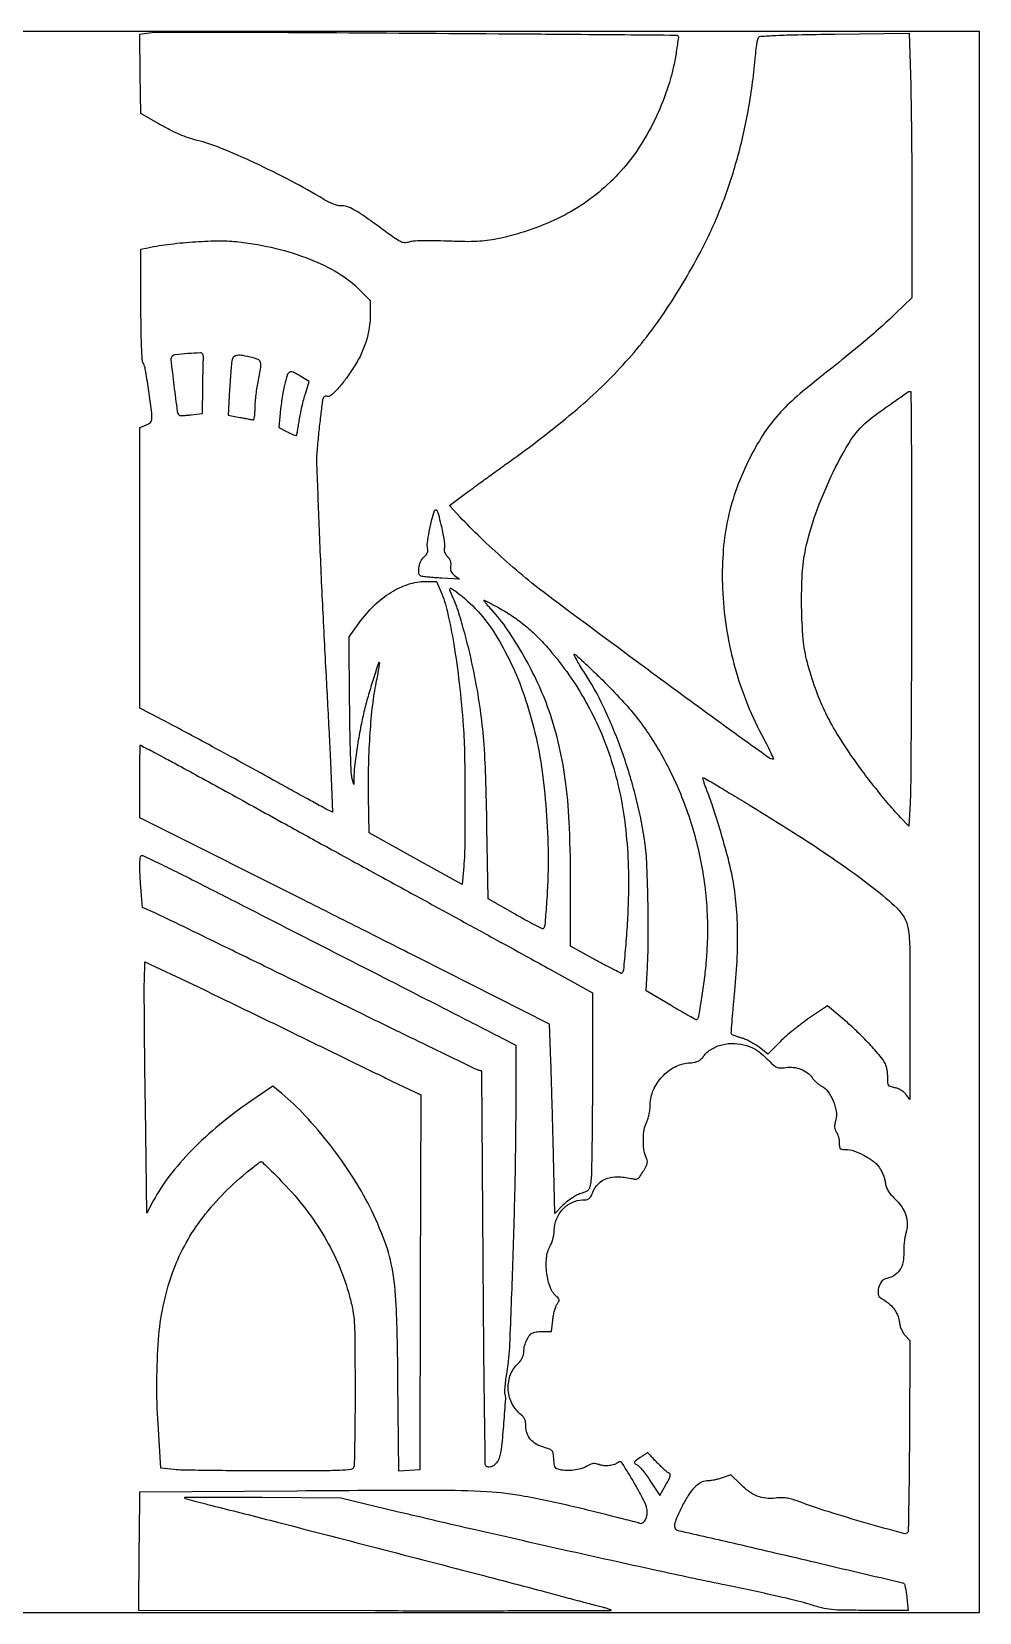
# Model space of a CAD drawing. Header units: millimetres. Extents: x 7 to 202, y 10 to 284.
# Drawn here: x 86.5 to 122.5, y 148 to 208 of the extents above; entities that cross this region are included whole.
import ezdxf

# ---------------------------------------------------------------- set-up
doc = ezdxf.new("R2010")
doc.units = ezdxf.units.MM
doc.layers.add('CUT', color=1, linetype='Continuous')
doc.layers.add('ENGRAVE', color=7, linetype='Continuous')

msp = doc.modelspace()

# ---------------------------------------------------------------- linework, layer by layer
at = {"layer": 'CUT'}
msp.add_lwpolyline([(12.5, 148), (122.5, 148), (122.5, 208), (12.5, 208)], close=True, dxfattribs=at)
at = {"layer": 'ENGRAVE', "extrusion": (0, 0, -1)}
for points in [[(-104.252, 207.921, 0.000204), (-106.843, 207.903, 0.000338), (-109.029, 207.885, 0.00001), (-111.008, 207.868, 0.114262), (-111.034, 207.861, 0.321038), (-111.075, 207.784, 0.004727), (-110.996, 207.243, 0.012649), (-110.895, 206.691, 0.019275), (-110.777, 206.218, 0.061248), (-109.817, 203.975, 0.074488), (-108.389, 202.194, 0.074557), (-106.503, 200.91, 0.061508), (-104.196, 200.131, 0.018841), (-103.815, 200.067, 0.02061), (-103.441, 200.035, 0.015324), (-102.985, 200.028, 0.005144), (-102.318, 200.046, -0.005153), (-101.773, 200.06, -0.009999), (-101.338, 200.058, -0.010329), (-101.005, 200.044, -0.067644), (-100.842, 200.01, 0.099513), (-100.68, 199.988, 0.100794), (-100.523, 200.03, 0.03928), (-100.297, 200.166, 0.003873), (-99.784, 200.539, -0.005701), (-99.144, 200.999, -0.026554), (-98.759, 201.241, -0.047658), (-98.484, 201.361, -0.095573), (-98.249, 201.39, 0.08039), (-98.137, 201.401, 0.026661), (-97.978, 201.452, 0.024659), (-97.799, 201.53, 0.020335), (-97.615, 201.631, -0.014707), (-96.365, 202.335, -0.011875), (-94.983, 203.02, -0.011766), (-93.698, 203.582, -0.037238), (-92.804, 203.873, 0.021385), (-92.477, 203.968, 0.019078), (-92.146, 204.095, 0.017502), (-91.799, 204.257, 0.012632), (-91.423, 204.46), (-90.671, 204.894), (-90.651, 206.398), (-90.63, 207.902), (-90.987, 207.951, 0.033559), (-91.467, 207.984, 0.001067), (-93.417, 207.984, 0.001), (-96.679, 207.97, 0.000107)], [(-119.892, 205.965, 0.002771), (-119.911, 204.994, 0.001126), (-119.927, 203.672, 0.001114), (-119.939, 202.25, 0.00142), (-119.942, 200.939), (-119.942, 197.893), (-119.309, 197.288, 0.009164), (-118.736, 196.76, 0.006753), (-118.084, 196.196, 0.005422), (-117.283, 195.538, 0.002629), (-116.246, 194.713, -0.018341), (-115.376, 193.975, -0.033674), (-114.734, 193.303, -0.035883), (-114.214, 192.582, -0.024323), (-113.726, 191.696, -0.029431), (-113.242, 190.54, -0.034658), (-112.928, 189.396, -0.033732), (-112.769, 188.194, -0.025492), (-112.751, 186.862, -0.027977), (-112.887, 185.424, -0.027638), (-113.182, 184.005, -0.027691), (-113.631, 182.629, -0.028346), (-114.227, 181.323, 0.003344), (-114.414, 180.961, 0.005737), (-114.565, 180.656, 0.001493), (-114.69, 180.394, 0.550497), (-114.681, 180.379, 0.157768), (-114.503, 180.436, 0.000454), (-112.475, 181.904, 0.002187), (-109.925, 183.772, 0.000793), (-106.323, 186.443, 0.011796), (-105.404, 187.161, 0.009746), (-104.458, 187.968, 0.009855), (-103.558, 188.799, 0.013262), (-102.779, 189.588), (-102.382, 190.012), (-103.048, 190.505, 0.001521), (-103.379, 190.747, 0.000594), (-103.836, 191.08, 0.000588), (-104.332, 191.439, 0.000731), (-104.795, 191.772, -0.020015), (-107.231, 193.673, -0.033933), (-109.086, 195.474, -0.036224), (-110.597, 197.421, -0.027155), (-111.977, 199.758, -0.027431), (-112.724, 201.413, -0.024969), (-113.313, 203.191, -0.024047), (-113.739, 205.087, -0.021354), (-114.003, 207.091, 0.00784), (-114.027, 207.322, 0.010287), (-114.056, 207.533, 0.008039), (-114.087, 207.707, 0.090492), (-114.113, 207.772, 0.243459), (-114.199, 207.824, 0.003949), (-114.777, 207.855, 0.00656), (-115.612, 207.883, 0.001552), (-117.006, 207.906), (-119.841, 207.945)], [(-94.393, 200.02, 0.030367), (-95.796, 199.772, 0.035507), (-97.086, 199.363, 0.039016), (-98.176, 198.828, 0.065662), (-98.977, 198.2), (-99.38, 197.789), (-99.38, 197.263, 0.03935), (-99.339, 196.751, 0.036632), (-99.219, 196.239, 0.035541), (-99.021, 195.736, 0.032408), (-98.748, 195.249, 0.016013), (-98.432, 194.794, 0.026339), (-98.133, 194.433, 0.02498), (-97.877, 194.182, 0.280112), (-97.742, 194.157, -0.103991), (-97.698, 194.164, -0.098979), (-97.654, 194.153, -0.096704), (-97.616, 194.126, -0.094297), (-97.592, 194.086, -0.060181), (-97.558, 193.951, -0.001984), (-97.49, 193.398, -0.003969), (-97.421, 192.772, -0.003496), (-97.358, 192.118, -0.031085), (-97.344, 191.551, -0.000881), (-97.436, 189.121, -0.001927), (-97.553, 186.434, -0.001862), (-97.692, 183.716, 0.000614), (-97.754, 182.564, 0.000575), (-97.814, 181.385, 0.000572), (-97.865, 180.339, 0.001969), (-97.895, 179.66), (-97.946, 178.367), (-97.685, 178.502, 0.006222), (-97.51, 178.595, 0.000379), (-96.993, 178.878, 0.000566), (-96.377, 179.217, 0.000418), (-95.697, 179.594, -0.000987), (-94.39, 180.315, -0.001502), (-93.251, 180.936, -0.001715), (-92.245, 181.477, -0.002402), (-91.343, 181.952), (-90.633, 182.321), (-90.633, 187.648), (-90.633, 192.975), (-90.863, 193.062, -0.0401), (-90.968, 193.111, -0.081044), (-91.039, 193.169, -0.098202), (-91.079, 193.238, -0.08383), (-91.093, 193.321, -0.032797), (-91.068, 193.713, -0.005835), (-90.963, 194.44, -0.003761), (-90.841, 195.184, -0.075418), (-90.769, 195.402, 0.101331), (-90.726, 195.558, 0.006286), (-90.7, 196.04, 0.007295), (-90.682, 196.708, 0.002603), (-90.675, 197.662), (-90.671, 199.745), (-90.94, 199.799, 0.019601), (-91.796, 199.937, 0.014162), (-92.759, 200.026, 0.014338), (-93.679, 200.059, 0.030254)], [(-91.852, 195.669, -0.228662), (-91.81, 195.551, -0.00192), (-91.927, 194.562, -0.002417), (-92.051, 193.587, -0.165039), (-92.124, 193.44, -0.199322), (-92.154, 193.428, -0.008375), (-92.275, 193.43, -0.013336), (-92.42, 193.439, -0.008971), (-92.586, 193.457), (-93.012, 193.51), (-93.023, 194.483, 0.001064), (-93.029, 194.864, 0.001498), (-93.035, 195.203, 0.000869), (-93.042, 195.49, 0.020689), (-93.047, 195.57, -0.031286), (-93.05, 195.619, -0.026061), (-93.046, 195.671, -0.02685), (-93.038, 195.719, -0.062211), (-93.025, 195.753, -0.290903), (-92.934, 195.806, -0.008253), (-92.458, 195.78, -0.010666), (-91.992, 195.737, -0.16945)], [(-94.136, 195.551, -0.036461), (-94.117, 195.438, -0.003093), (-94.091, 195.146, -0.004088), (-94.064, 194.795, -0.003153), (-94.041, 194.413), (-93.988, 193.447), (-94.433, 193.358, -0.002567), (-94.608, 193.324, -0.00352), (-94.767, 193.295, -0.002286), (-94.899, 193.272, -0.041198), (-94.942, 193.269, -0.347151), (-94.968, 193.288, -0.020378), (-94.988, 193.391, -0.023727), (-95.002, 193.525, -0.014468), (-95.006, 193.684, 0.019773), (-95.014, 193.885, 0.008409), (-95.04, 194.154, 0.008305), (-95.077, 194.44, 0.010784), (-95.121, 194.7, -0.005642), (-95.222, 195.262, -0.097911), (-95.217, 195.447, -0.232446), (-95.134, 195.549, -0.049378), (-94.91, 195.627, -0.014744), (-94.546, 195.703, -0.068764), (-94.332, 195.712, -0.145243), (-94.206, 195.661, -0.165062)], [(-96.127, 194.584, -0.01036), (-96.077, 194.343, -0.006066), (-96.027, 194.053, -0.006064), (-95.985, 193.762, -0.010252), (-95.957, 193.516), (-95.906, 192.975), (-96.231, 192.81, -0.008286), (-96.357, 192.748, -0.013235), (-96.467, 192.7, -0.007033), (-96.559, 192.664, -0.303229), (-96.579, 192.669, -0.140643), (-96.59, 192.69, -0.001709), (-96.62, 192.847, -0.004936), (-96.652, 193.029, -0.003189), (-96.686, 193.24, 0.010641), (-96.728, 193.484, 0.006867), (-96.788, 193.764, 0.006903), (-96.853, 194.036, 0.012918), (-96.915, 194.254), (-97.06, 194.721), (-96.743, 194.913, -0.022903), (-96.448, 195.072, -0.239781), (-96.315, 195.07, -0.200943), (-96.225, 194.959, -0.01596)], [(-119.928, 186.958, 0.000548), (-119.92, 184.066, 0.000773), (-119.907, 181.488, 0.000444), (-119.89, 179.312, 0.010801), (-119.872, 178.706), (-119.827, 177.839), (-119.511, 178.169, 0.015888), (-119.128, 178.595, 0.006332), (-118.628, 179.203, 0.006371), (-118.121, 179.853, 0.009959), (-117.703, 180.426, 0.015987), (-117.09, 181.365, 0.025169), (-116.632, 182.212, 0.026255), (-116.275, 183.073, 0.019624), (-115.97, 184.055, 0.044231), (-115.815, 184.939, 0.017494), (-115.753, 186.174, 0.017604), (-115.778, 187.421, 0.039777), (-115.905, 188.356, 0.032033), (-116.29, 189.705, 0.024417), (-116.876, 191.125, 0.024473), (-117.539, 192.372, 0.071725), (-118.151, 193.126, 0.028793), (-118.452, 193.374, 0.004414), (-119.083, 193.827, 0.001389), (-119.772, 194.309, 0.153228), (-119.878, 194.343, 0.412161), (-119.902, 194.318, 0.000066), (-119.917, 192.173, 0.001277), (-119.927, 189.79, 0.000765)], [(-102.062, 189.292, 0.010597), (-102.125, 189.01, 0.013128), (-102.172, 188.744, 0.011486), (-102.2, 188.521, 0.089533), (-102.192, 188.417, -0.075161), (-102.183, 188.332, -0.071112), (-102.199, 188.247, -0.063432), (-102.241, 188.161, -0.043159), (-102.308, 188.076, 0.045407), (-102.376, 187.989, 0.063077), (-102.419, 187.899, 0.067007), (-102.437, 187.805, 0.060566), (-102.43, 187.707, -0.058285), (-102.423, 187.606, -0.091498), (-102.443, 187.52, -0.083154), (-102.493, 187.442, -0.040887), (-102.58, 187.361), (-102.768, 187.214), (-102.091, 187.255, 0.003225), (-101.824, 187.273, 0.004386), (-101.584, 187.293, 0.002942), (-101.383, 187.313, 0.048937), (-101.317, 187.326, 0.275862), (-101.229, 187.424, 0.081408), (-101.222, 187.635, 0.069868), (-101.287, 187.873, 0.102323), (-101.412, 188.05, -0.035624), (-101.497, 188.142, -0.07073), (-101.547, 188.228, -0.084816), (-101.567, 188.313, -0.074933), (-101.558, 188.404, 0.097381), (-101.548, 188.592, 0.010418), (-101.62, 189.026, 0.013879), (-101.716, 189.476, 0.028691), (-101.821, 189.819, 0.27073), (-101.864, 189.854, 0.337363), (-101.908, 189.831, 0.042216), (-101.964, 189.674, 0.004304)], [(-102.055, 186.754, 0.046186), (-102.309, 185.971, 0.014098), (-102.549, 184.746, 0.01311), (-102.756, 183.27, 0.009993), (-102.907, 181.645, 0.013802), (-102.957, 180.545, 0.003888), (-102.974, 178.829, 0.003622), (-102.965, 177.128, 0.018307), (-102.918, 176.18), (-102.871, 175.627), (-101.106, 176.608), (-99.341, 177.59), (-99.318, 178.965, 0.010007), (-99.322, 180.19, 0.010874), (-99.376, 181.379, 0.011653), (-99.472, 182.447, 0.022791), (-99.607, 183.291, -0.004195), (-99.663, 183.571, -0.006687), (-99.705, 183.811, -0.002125), (-99.738, 184.018, -0.238856), (-99.73, 184.044, -0.559381), (-99.692, 184.035, -0.001674), (-99.502, 183.45, -0.006987), (-99.317, 182.84, -0.008147), (-99.158, 182.255, -0.014828), (-99.026, 181.663, -0.007896), (-98.896, 180.922, -0.007534), (-98.793, 180.211, -0.025962), (-98.758, 179.746), (-98.75, 179.419), (-98.685, 179.688, 0.050273), (-98.658, 179.88, 0.001813), (-98.632, 180.623, 0.003315), (-98.61, 181.502, 0.002316), (-98.597, 182.493), (-98.574, 185.029), (-98.961, 185.561, 0.042782), (-99.531, 186.218, 0.05364), (-100.166, 186.715, 0.05952), (-100.829, 187.025, 0.079857), (-101.483, 187.13), (-101.893, 187.13)], [(-102.648, 186.735, 0.09264), (-104.117, 185.135, 0.057209), (-105.216, 182.82, 0.048669), (-105.903, 179.915, 0.033645), (-106.13, 176.542, 0.009674), (-106.115, 175.723, 0.008668), (-106.067, 174.874, 0.003397), (-106.004, 174.083, 0.176443), (-105.94, 173.946, 0.325488), (-105.911, 173.942, 0.00144), (-105.614, 174.095, 0.005888), (-105.275, 174.276, 0.00359), (-104.878, 174.498), (-103.849, 175.083), (-103.809, 177.827, -0.00455), (-103.764, 179.723, -0.011622), (-103.687, 181.096, -0.014712), (-103.56, 182.256, -0.013268), (-103.362, 183.448, -0.009217), (-103.18, 184.307, -0.008889), (-102.963, 185.17, -0.008977), (-102.744, 185.926, -0.029223), (-102.562, 186.414, 0.005488), (-102.415, 186.757, 0.165632), (-102.409, 186.849, 0.507426), (-102.457, 186.868, 0.018477)], [(-104.255, 186.134, 0.021362), (-104.788, 185.804, 0.024038), (-105.271, 185.443, 0.023493), (-105.726, 185.029, 0.018759), (-106.177, 184.543, 0.050108), (-107.568, 182.554, 0.05087), (-108.528, 180.338, 0.047997), (-109.059, 177.858, 0.036661), (-109.175, 175.084, 0.006823), (-109.133, 174.157, 0.006907), (-109.066, 173.236, 0.002367), (-108.988, 172.385, 0.168236), (-108.93, 172.257, 0.329222), (-108.907, 172.253, 0.001027), (-108.63, 172.393, 0.00497), (-108.314, 172.557, 0.003021), (-107.944, 172.756), (-106.983, 173.281), (-106.984, 175.583, -0.00976), (-106.942, 177.775, -0.02118), (-106.806, 179.453, -0.026038), (-106.554, 180.873, -0.026885), (-106.158, 182.244, -0.025393), (-105.739, 183.275, -0.020308), (-105.189, 184.339, -0.020803), (-104.581, 185.31, -0.036602), (-103.99, 186.05, 0.006253), (-103.872, 186.181, 0.010357), (-103.775, 186.296, 0.004243), (-103.697, 186.393, 0.37905), (-103.698, 186.411, 0.31985), (-103.717, 186.414, 0.00227), (-103.871, 186.338, 0.007404), (-104.048, 186.247, 0.004539)], [(-108.189, 183.39, 0.01088), (-108.921, 182.634, 0.01924), (-109.485, 181.975, 0.021092), (-109.962, 181.319, 0.016948), (-110.419, 180.577, 0.038977), (-111.292, 178.721, 0.037794), (-111.878, 176.732, 0.037802), (-112.158, 174.679, 0.039033), (-112.121, 172.629, 0.007957), (-112.043, 171.937, 0.007897), (-111.943, 171.245, 0.003231), (-111.837, 170.614, 0.154428), (-111.778, 170.501, 0.329854), (-111.748, 170.496, 0.001772), (-111.476, 170.642, 0.006556), (-111.163, 170.817, 0.004), (-110.798, 171.031), (-109.853, 171.596), (-109.891, 172.285, -0.012129), (-109.931, 173.54, -0.006896), (-109.92, 175.059, -0.006357), (-109.873, 176.491, -0.02671), (-109.788, 177.348, -0.025595), (-109.435, 179.051, -0.023093), (-108.901, 180.77, -0.023769), (-108.234, 182.371, -0.0338), (-107.482, 183.715, 0.007325), (-107.323, 183.966, 0.013166), (-107.202, 184.176, 0.008194), (-107.114, 184.346, 0.557301), (-107.128, 184.368, 0.18669), (-107.177, 184.35, 0.001655), (-107.47, 184.081, 0.005412), (-107.805, 183.765, 0.003432)], [(-91.515, 180.467, 0.003005), (-91.995, 180.209, 0.000567), (-92.866, 179.733, 0.000606), (-93.884, 179.175, 0.000555), (-94.93, 178.597, -0.000551), (-96.171, 177.912, -0.000242), (-97.816, 177.008, -0.00024), (-99.561, 176.05, -0.000321), (-101.145, 175.183, 0.00019), (-102.651, 174.359, 0.000187), (-104.163, 173.531, 0.000184), (-105.487, 172.804, 0.000722), (-106.303, 172.354), (-107.817, 171.517), (-107.812, 168.141, 0.001382), (-107.806, 166.82, 0.001963), (-107.793, 165.646, 0.001098), (-107.776, 164.654, 0.028627), (-107.755, 164.387, 0.018155), (-107.715, 164.154, 0.116797), (-107.665, 164.046, 0.123775), (-107.573, 163.976, 0.021409), (-107.366, 163.897, -0.042517), (-107.211, 163.831, -0.022647), (-107.032, 163.724, -0.022165), (-106.855, 163.596, -0.028796), (-106.706, 163.463), (-106.385, 163.142), (-106.334, 165.334, -0.000658), (-106.311, 166.276, -0.000521), (-106.284, 167.294, -0.000527), (-106.257, 168.238, -0.001319), (-106.235, 168.927), (-106.186, 170.327), (-101.191, 172.852, -0.000226), (-99.074, 173.921, -0.000193), (-96.846, 175.043, -0.000195), (-94.821, 176.062, -0.00056), (-93.414, 176.767), (-90.633, 178.156), (-90.633, 179.536, 0.001303), (-90.634, 180.065, 0.002176), (-90.639, 180.51, 0.000191), (-90.644, 180.907, 0.429452), (-90.652, 180.914, 0.103239), (-90.667, 180.91, 0.000154), (-90.914, 180.782, 0.001247), (-91.19, 180.638, 0.000769)], [(-113.804, 178.623, 0.005512), (-115.746, 177.408, 0.010104), (-117.297, 176.37, 0.012289), (-118.507, 175.478, 0.027209), (-119.373, 174.727, 0.081504), (-119.669, 174.331, 0.0903), (-119.808, 173.874, 0.027714), (-119.858, 173.068, 0.001523), (-119.866, 170.536), (-119.866, 167.468), (-119.709, 167.667, -0.055232), (-119.628, 167.749, -0.037615), (-119.521, 167.824, -0.037254), (-119.402, 167.882, -0.04974), (-119.287, 167.916, 0.028815), (-119.127, 167.956, 0.170301), (-119.059, 168.007, 0.134152), (-119.028, 168.095, 0.015493), (-119.022, 168.308, -0.02242), (-119.015, 168.451, -0.020059), (-118.996, 168.598, -0.020536), (-118.968, 168.729, -0.057209), (-118.934, 168.817, -0.055773), (-118.734, 169.115, -0.012361), (-118.325, 169.574, -0.013224), (-117.843, 170.061, -0.016277), (-117.368, 170.489), (-116.735, 171.022), (-116.056, 170.563, -0.012659), (-115.763, 170.354, -0.00891), (-115.444, 170.104, -0.008999), (-115.148, 169.855, -0.018607), (-114.927, 169.648), (-114.476, 169.192), (-114.137, 169.45, -0.024065), (-113.984, 169.556, -0.017178), (-113.803, 169.66, -0.017401), (-113.623, 169.747, -0.035131), (-113.475, 169.801, 0.007937), (-113.348, 169.839, 0.01023), (-113.232, 169.879, 0.008241), (-113.137, 169.915, 0.0838), (-113.101, 169.937, 0.23279), (-113.083, 169.981, 0.001572), (-113.11, 170.397, 0.005677), (-113.148, 170.878, 0.003545), (-113.202, 171.44, -0.013404), (-113.302, 172.723, -0.017459), (-113.32, 173.9, -0.019087), (-113.259, 174.977, -0.024729), (-113.116, 175.956, -0.016656), (-112.95, 176.672, -0.006974), (-112.681, 177.626, -0.006997), (-112.384, 178.576, -0.015741), (-112.126, 179.285, 0.010896), (-112.068, 179.439, 0.019781), (-112.029, 179.568, 0.017021), (-112.007, 179.666, 0.502637), (-112.022, 179.682, 0.108376), (-112.063, 179.668, 0.000307), (-112.569, 179.369, 0.001813), (-113.138, 179.027, 0.001129)], [(-92.938, 175.649, 0.000272), (-94.816, 174.69, 0.000044), (-98.478, 172.819, 0.000048), (-102.159, 170.937, 0.000199), (-104.386, 169.797), (-104.904, 169.532), (-104.901, 167.263, 0.004938), (-104.87, 164.485, 0.003119), (-104.781, 161.244, 0.00193), (-104.667, 158.184, 0.029473), (-104.561, 157.13, -0.006308), (-104.519, 156.844, -0.008841), (-104.489, 156.588, -0.005772), (-104.47, 156.373, -0.108522), (-104.48, 156.306, 0.10674), (-104.508, 156.108, 0.002604), (-104.44, 155.182, 0.004877), (-104.362, 154.3, 0.041203), (-104.29, 153.908, 0.083995), (-104.2, 153.712, 0.096402), (-104.054, 153.567, 0.127815), (-103.897, 153.513, 0.219641), (-103.769, 153.56, 0.195359), (-103.746, 153.613, 0.000071), (-103.717, 155.788, 0.001111), (-103.689, 158.207, 0.000674), (-103.667, 161.069, -0.000116), (-103.647, 163.929, -0.000192), (-103.63, 166.34, -0.000003), (-103.613, 168.527, -0.111641), (-103.609, 168.543, -0.183467), (-103.601, 168.551, -0.03712), (-103.583, 168.557, -0.034656), (-103.559, 168.561, -0.026402), (-103.532, 168.563, 0.112657), (-103.48, 168.575, 0.000088), (-102.259, 169.163, 0.000981), (-100.897, 169.822, 0.0006), (-99.293, 170.606, -0.000087), (-95.356, 172.533, -0.000452), (-93.179, 173.596, -0.000597), (-91.796, 174.267, -0.005686), (-91.201, 174.547), (-90.734, 174.76), (-90.683, 175.356, 0.007398), (-90.646, 175.899, 0.015543), (-90.636, 176.322, 0.011929), (-90.646, 176.643, 0.245268), (-90.694, 176.724, 0.254728), (-90.743, 176.727, 0.000674), (-91.378, 176.424, 0.003785), (-92.096, 176.073, 0.002323)], [(-92.014, 172.136, 0.001937), (-92.659, 171.829, 0.000471), (-93.722, 171.317, 0.000483), (-94.939, 170.728, 0.00048), (-96.157, 170.136, -0.000094), (-97.368, 169.546, -0.000097), (-98.564, 168.964, -0.000094), (-99.599, 168.46, -0.000423), (-100.203, 168.167), (-101.296, 167.639), (-101.278, 160.524), (-101.26, 153.409), (-100.863, 153.386), (-100.466, 153.363), (-100.432, 156.762, -0.00576), (-100.374, 159.483, -0.031901), (-100.232, 160.939, -0.049013), (-99.933, 162.072, -0.026367), (-99.357, 163.399, -0.028545), (-98.697, 164.555, -0.021154), (-97.844, 165.753, -0.021414), (-96.913, 166.85, -0.034061), (-96.018, 167.695), (-95.687, 167.967), (-94.813, 167.378, -0.025035), (-93.658, 166.511, -0.026092), (-92.611, 165.545, -0.027791), (-91.747, 164.554, -0.045266), (-91.144, 163.615), (-90.903, 163.153), (-90.845, 167.182, 0.000676), (-90.824, 168.779, 0.000873), (-90.81, 170.245, 0.000659), (-90.801, 171.474, 0.007733), (-90.806, 171.953), (-90.825, 172.696)], [(-113.679, 169.512, 0.038011), (-113.868, 169.438, 0.032674), (-114.054, 169.332, 0.02961), (-114.241, 169.192, 0.021061), (-114.434, 169.015, -0.009972), (-114.677, 168.781, -0.076237), (-114.808, 168.692, -0.114073), (-114.938, 168.664, -0.033931), (-115.141, 168.681, 0.064221), (-115.437, 168.687, 0.064115), (-115.726, 168.618, 0.067668), (-115.974, 168.483, 0.089413), (-116.15, 168.297, -0.041337), (-116.217, 168.211, -0.024499), (-116.31, 168.12, -0.024407), (-116.412, 168.037, -0.038186), (-116.508, 167.978, 0.116089), (-116.751, 167.77, 0.058917), (-116.949, 167.418, 0.05853), (-117.062, 167.024, 0.106107), (-117.045, 166.692, -0.020213), (-117.009, 166.529, -0.059232), (-117.002, 166.414, -0.078715), (-117.022, 166.321, -0.060108), (-117.072, 166.228, 0.058542), (-117.113, 166.151, 0.029034), (-117.148, 166.045, 0.028349), (-117.172, 165.929, 0.036928), (-117.18, 165.822, -0.025338), (-117.188, 165.673, -0.173727), (-117.219, 165.609, -0.172225), (-117.284, 165.578, -0.024809), (-117.434, 165.57, 0.084806), (-117.732, 165.519, 0.036284), (-118.104, 165.357, 0.036314), (-118.453, 165.14, 0.072756), (-118.686, 164.913, 0.040206), (-118.764, 164.791, 0.024717), (-118.837, 164.636, 0.024711), (-118.895, 164.475, 0.039987), (-118.925, 164.333, -0.041906), (-118.964, 164.16, -0.056363), (-119.028, 164.012, -0.048132), (-119.132, 163.867, -0.021618), (-119.295, 163.697, 0.052328), (-119.551, 163.393, 0.072192), (-119.707, 163.071, 0.077333), (-119.759, 162.737, 0.071674), (-119.709, 162.393, -0.029861), (-119.674, 162.244, -0.014859), (-119.647, 162.051, -0.014694), (-119.631, 161.849, -0.020907), (-119.63, 161.669, 0.058634), (-119.598, 161.284, 0.098726), (-119.473, 160.986, 0.109423), (-119.254, 160.779, 0.084994), (-118.948, 160.66, -0.187107), (-118.782, 160.553, -0.092841), (-118.672, 160.323, -0.098554), (-118.657, 160.081, -0.233545), (-118.756, 159.934, 0.039975), (-119.034, 159.744, 0.055402), (-119.247, 159.53, 0.062148), (-119.389, 159.296, 0.07449), (-119.458, 159.049, -0.033529), (-119.488, 158.894, -0.033556), (-119.539, 158.744, -0.035416), (-119.605, 158.612, -0.053537), (-119.682, 158.509), (-119.862, 158.315), (-119.845, 154.698, 0.001304), (-119.834, 153.308, 0.00213), (-119.818, 152.129, 0.00026), (-119.798, 151.08, 0.193893), (-119.777, 151.031, 0.270318), (-119.624, 150.991, 0.001685), (-118.203, 151.391, 0.007177), (-116.8, 151.812, 0.011281), (-115.609, 152.219, -0.017852), (-115.364, 152.299, -0.035591), (-115.164, 152.341, -0.038995), (-114.972, 152.353, -0.026539), (-114.755, 152.337, 0.055677), (-114.392, 152.333, 0.071488), (-114.069, 152.412, 0.063809), (-113.754, 152.588, 0.034492), (-113.416, 152.877), (-113.067, 153.221), (-112.735, 153.104, 0.02008), (-112.59, 153.059, 0.015191), (-112.428, 153.022, 0.015426), (-112.273, 152.995, 0.034117), (-112.153, 152.987, -0.13158), (-111.922, 152.925, -0.07013), (-111.688, 152.742, -0.051385), (-111.449, 152.438, -0.024775), (-111.206, 152.006, -0.011607), (-111.004, 151.575, -0.063878), (-110.931, 151.33, -0.168774), (-110.955, 151.189, -0.213869), (-111.06, 151.11, 0.001926), (-113.28, 150.603, 0.000798), (-116.278, 149.902, 0.000034), (-119.582, 149.123, 0.145467), (-119.645, 149.086, 0.136796), (-119.667, 149.047, 0.007901), (-119.695, 148.91, 0.011544), (-119.722, 148.744, 0.008199), (-119.745, 148.556), (-119.797, 148.077), (-118.288, 148.077, 0.002997), (-117.334, 148.082, 0.022671), (-116.884, 148.108, 0.035976), (-116.524, 148.172, 0.014268), (-116.04, 148.308, -0.016493), (-115.612, 148.427, -0.002979), (-114.808, 148.617, -0.003209), (-113.863, 148.827, -0.002901), (-112.884, 149.033, 0.003437), (-110.452, 149.546, 0.001204), (-106.964, 150.317, 0.001232), (-103.36, 151.132, 0.00232), (-100.454, 151.81), (-98.267, 152.331), (-95.279, 152.355, -0.001106), (-94.135, 152.361, -0.001878), (-93.178, 152.361, -0.000203), (-92.332, 152.358, -0.666442), (-92.326, 152.343, -0.130244), (-92.358, 152.324, -0.000674), (-92.722, 152.225, -0.00294), (-93.139, 152.115, -0.001852), (-93.626, 151.991, 0.001693), (-95.856, 151.424, 0.000329), (-99.875, 150.385, 0.000317), (-103.889, 149.342, 0.001894), (-105.978, 148.79, -0.00041), (-106.722, 148.591, -0.000538), (-107.402, 148.41, -0.000392), (-107.972, 148.26, -0.005114), (-108.184, 148.206, 0.012118), (-108.309, 148.173, 0.019076), (-108.414, 148.138, 0.013803), (-108.497, 148.104, 0.29691), (-108.51, 148.083, 0.413154), (-108.492, 148.065, 0.000024), (-105.879, 148.056, 0.000779), (-102.987, 148.051, 0.000467), (-99.552, 148.054), (-90.595, 148.069), (-90.597, 148.61, 0.000917), (-90.599, 148.92, 0.000167), (-90.603, 149.495, 0.000179), (-90.609, 150.169, 0.000163), (-90.616, 150.865), (-90.633, 152.578), (-96.598, 152.619, 0.001112), (-101.882, 152.644, 0.015106), (-103.808, 152.59, 0.031606), (-105.237, 152.416, 0.012623), (-107.168, 152.005, 0.001627), (-108.059, 151.789, 0.00249), (-108.83, 151.595, 0.000854), (-109.494, 151.423, 0.067836), (-109.594, 151.382, -0.259369), (-109.69, 151.381, -0.113781), (-109.79, 151.467, -0.082852), (-109.865, 151.619, -0.074529), (-109.891, 151.792, -0.117134), (-109.8, 152.175, -0.01505), (-109.395, 152.923, -0.009769), (-108.946, 153.662, -0.443367), (-108.788, 153.69, 0.086358), (-108.644, 153.612, 0.051657), (-108.454, 153.57, 0.04995), (-108.25, 153.568, 0.062318), (-108.065, 153.607, -0.031982), (-107.94, 153.642, -0.072304), (-107.843, 153.648, -0.078849), (-107.753, 153.626, -0.044156), (-107.653, 153.574, 0.063911), (-107.444, 153.474, 0.03783), (-107.175, 153.408, 0.037177), (-106.891, 153.382, 0.050714), (-106.635, 153.403, 0.03214), (-106.477, 153.444, 0.160771), (-106.405, 153.497, 0.123262), (-106.368, 153.59, 0.01575), (-106.347, 153.807, -0.019003), (-106.323, 154.031, -0.139406), (-106.28, 154.129, -0.132357), (-106.191, 154.191, -0.016506), (-105.964, 154.266, 0.058165), (-105.671, 154.389, 0.0884), (-105.459, 154.565, 0.095888), (-105.332, 154.791, 0.080325), (-105.288, 155.064, -0.033876), (-105.278, 155.208, -0.063967), (-105.248, 155.32, -0.072184), (-105.193, 155.413, -0.056195), (-105.11, 155.494, 0.106777), (-104.77, 155.906, 0.099278), (-104.618, 156.432, 0.101359), (-104.683, 156.967, 0.116468), (-104.952, 157.404, -0.02738), (-105.07, 157.535, -0.048685), (-105.15, 157.657, -0.057625), (-105.196, 157.776, -0.062851), (-105.211, 157.899, 0.063646), (-105.239, 158.117, 0.04946), (-105.321, 158.341, 0.051833), (-105.436, 158.525, 0.137181), (-105.56, 158.617, 0.048858), (-105.627, 158.636, 0.014136), (-105.733, 158.651, 0.014071), (-105.854, 158.661, 0.014579), (-105.974, 158.665), (-106.264, 158.665), (-106.308, 159.093, 0.020202), (-106.333, 159.27, 0.019065), (-106.373, 159.448, 0.019429), (-106.421, 159.602, 0.060685), (-106.469, 159.7, -0.020393), (-106.533, 159.806, -0.131787), (-106.547, 159.866, -0.17345), (-106.528, 159.917, -0.041751), (-106.462, 159.981, 0.129902), (-106.216, 160.325, 0.058046), (-106.079, 160.869, 0.057042), (-106.069, 161.448, 0.099065), (-106.208, 161.908, -0.036818), (-106.267, 162.04, -0.023337), (-106.317, 162.201, -0.023411), (-106.351, 162.365, -0.039481), (-106.362, 162.505, 0.098531), (-106.446, 162.928, 0.089899), (-106.688, 163.303, 0.092448), (-107.038, 163.561, 0.112389), (-107.435, 163.653, -0.036128), (-107.589, 163.665, -0.125848), (-107.681, 163.703, -0.108422), (-107.75, 163.784, -0.02331), (-107.83, 163.952, 0.096007), (-108.044, 164.272, 0.112074), (-108.351, 164.468, 0.092653), (-108.761, 164.534, 0.048221), (-109.277, 164.471, -0.032887), (-109.443, 164.445, -0.154411), (-109.536, 164.466, -0.112958), (-109.615, 164.54, -0.01393), (-109.744, 164.741, -0.01496), (-109.853, 164.937, -0.076087), (-109.893, 165.055, -0.104261), (-109.89, 165.162, -0.040769), (-109.843, 165.302, 0.069132), (-109.765, 165.59, 0.036511), (-109.745, 165.962, 0.036559), (-109.778, 166.326, 0.080291), (-109.867, 166.591, -0.049656), (-109.919, 166.717, -0.022284), (-109.962, 166.892, -0.021414), (-109.993, 167.086, -0.023672), (-110.005, 167.275, 0.098686), (-110.125, 167.828, 0.083259), (-110.453, 168.33, 0.083906), (-110.923, 168.695, 0.102779), (-111.456, 168.853, -0.018693), (-111.682, 168.88, -0.064464), (-111.823, 168.922, -0.083458), (-111.93, 168.992, -0.046557), (-112.033, 169.107, 0.097236), (-112.331, 169.38, 0.076396), (-112.736, 169.548, 0.070877), (-113.202, 169.595, 0.064726)], [(-96.065, 164.309, 0.027683), (-96.931, 163.305, 0.031249), (-97.642, 162.25, 0.032325), (-98.196, 161.149, 0.034355), (-98.591, 160.008, 0.020189), (-98.715, 159.464, 0.031189), (-98.773, 158.986, 0.0134), (-98.796, 158.284, 0.001086), (-98.802, 156.44, 0.001844), (-98.799, 155.357, 0.002864), (-98.787, 154.423, 0.000856), (-98.771, 153.612, 0.092349), (-98.749, 153.505, 0.273765), (-98.641, 153.423, 0.017579), (-98.228, 153.391, 0.009693), (-97.477, 153.374, 0.000844), (-95.565, 153.371, 0.001408), (-94.33, 153.375, 0.001872), (-93.207, 153.386, 0.001321), (-92.265, 153.401, 0.018904), (-91.93, 153.42), (-91.424, 153.468), (-91.323, 155.152, 0.033358), (-91.343, 158.361, 0.066038), (-91.86, 160.85, 0.076374), (-92.94, 162.878, 0.060705), (-94.657, 164.673, 0.004473), (-94.865, 164.841, 0.006835), (-95.048, 164.982, 0.002877), (-95.207, 165.099, 0.158762), (-95.242, 165.11, 0.193864), (-95.276, 165.096, 0.001389), (-95.505, 164.875, 0.005008), (-95.766, 164.616, 0.003154)], [(-109.622, 153.874, -0.006897), (-109.447, 153.751, -0.139472), (-109.407, 153.701, -0.342186), (-109.418, 153.658, -0.038339), (-109.509, 153.6, 0.085008), (-109.592, 153.536, 0.013881), (-109.726, 153.381, 0.014943), (-109.874, 153.187, 0.012676), (-110.02, 152.974), (-110.369, 152.435), (-110.601, 152.842, -0.010159), (-110.713, 153.047, -0.050103), (-110.761, 153.17, -0.12474), (-110.763, 153.243, -0.26645), (-110.727, 153.283, 0.091813), (-110.667, 153.315, 0.010525), (-110.55, 153.413, 0.012413), (-110.415, 153.538, 0.009819), (-110.275, 153.678, -0.000734), (-110.141, 153.818, -0.001157), (-110.026, 153.937, -0.000262), (-109.925, 154.041, -0.049491), (-109.914, 154.051, -0.29147), (-109.902, 154.051, -0.002778), (-109.822, 154.003, -0.008077), (-109.729, 153.945, -0.005007)]]:
    msp.add_lwpolyline(points, format="xyb", close=True, dxfattribs=at)

doc.saveas('drawing.dxf')
